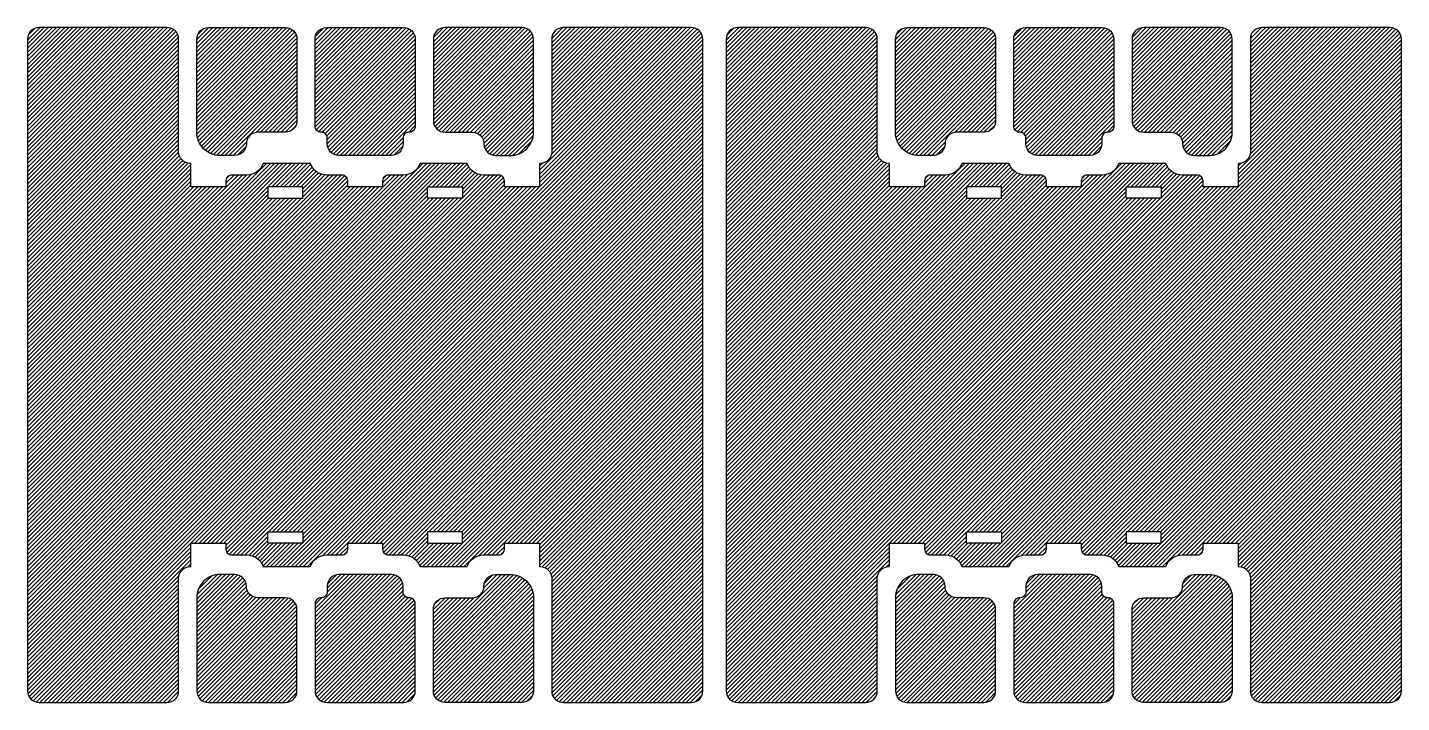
# Model space of a CAD drawing. Header units: inches. Extents: x 0 to 187, y 0 to 163.
# Drawn here: x 90.5 to 149.5, y 60.5 to 89.5 of the extents above; entities that cross this region are included whole.
import ezdxf

# ---------------------------------------------------------------- set-up
doc = ezdxf.new("R2010")
doc.units = ezdxf.units.IN
doc.header["$MEASUREMENT"] = 0
doc.layers.add('TC-etch-lines-chemical', color=1, linetype='Continuous')

msp = doc.modelspace()

# ---------------------------------------------------------------- hatches: boundary and pattern name
at = {"layer": 'TC-etch-lines-chemical'}
h = msp.add_hatch(dxfattribs=at)
h.set_pattern_fill('ANSI31', color=256, style=0)
h.set_pattern_definition([(45, (90, 60), (-0.08838835, 0.08838835), [])])
edge = h.paths.add_edge_path()
edge.add_arc((91, 61), 0.5, 180, 270)
edge.add_line((91, 60.5), (96.49, 60.5))
edge.add_arc((96.49, 61), 0.5, 270, 360)
edge.add_line((96.99, 61), (96.99, 65.839))
edge.add_arc((97.49, 65.839), 0.5, 90, 180, ccw=False)
edge.add_line((97.49, 66.339), (97.52, 66.339))
edge.add_line((97.52, 66.339), (97.52, 67.339))
edge.add_line((97.52, 67.339), (99.02, 67.339))
edge.add_line((99.02, 67.339), (99.02, 67.089))
edge.add_arc((99.27, 67.089), 0.25, 180.00003, 270.00011)
edge.add_line((99.27, 66.839), (99.92, 66.839))
edge.add_arc((99.92, 66.089), 0.75, 19.47122, 90, ccw=False)
edge.add_line((100.627, 66.339), (102.643, 66.339))
edge.add_arc((103.35, 66.089), 0.75, 90, 160.52878, ccw=False)
edge.add_line((103.35, 66.839), (104, 66.839))
edge.add_arc((104, 67.089), 0.25, 269.99989, 359.99997)
edge.add_line((104.25, 67.089), (104.25, 67.339))
edge.add_line((104.25, 67.339), (105.75, 67.339))
edge.add_line((105.75, 67.339), (105.75, 67.089))
edge.add_arc((106, 67.089), 0.25, 180.00001, 270.0001)
edge.add_line((106, 66.839), (106.65, 66.839))
edge.add_arc((106.65, 66.089), 0.75, 19.47119, 90.00004, ccw=False)
edge.add_line((107.357, 66.339), (109.373, 66.339))
edge.add_arc((110.08, 66.089), 0.75, 90, 160.52878, ccw=False)
edge.add_line((110.08, 66.839), (110.73, 66.839))
edge.add_arc((110.73, 67.089), 0.25, 269.99989, 359.99997)
edge.add_line((110.98, 67.089), (110.98, 67.339))
edge.add_line((110.98, 67.339), (112.48, 67.339))
edge.add_line((112.48, 67.339), (112.48, 66.339))
edge.add_line((112.48, 66.339), (112.51, 66.339))
edge.add_arc((112.51, 65.839), 0.5, 0, 90, ccw=False)
edge.add_line((113.01, 65.839), (113.01, 61))
edge.add_arc((113.51, 61), 0.5, 180, 270)
edge.add_line((113.51, 60.5), (119, 60.5))
edge.add_arc((119, 61), 0.5, 270, 360)
edge.add_line((119.5, 61), (119.5, 89))
edge.add_arc((119, 89), 0.5, 0, 90)
edge.add_line((119, 89.5), (113.51, 89.5))
edge.add_arc((113.51, 89), 0.5, 90, 180)
edge.add_line((113.01, 89), (113.01, 84.161))
edge.add_arc((112.51, 84.161), 0.5, 270, 360, ccw=False)
edge.add_line((112.51, 83.661), (112.48, 83.661))
edge.add_line((112.48, 83.661), (112.48, 82.661))
edge.add_line((112.48, 82.661), (110.98, 82.661))
edge.add_line((110.98, 82.661), (110.98, 82.911))
edge.add_arc((110.73, 82.911), 0.25, 0.00003, 90.00011)
edge.add_line((110.73, 83.161), (110.08, 83.161))
edge.add_arc((110.08, 83.911), 0.75, 199.47122, 270, ccw=False)
edge.add_line((109.373, 83.661), (107.357, 83.661))
edge.add_arc((106.65, 83.911), 0.75, 269.99996, 340.52881, ccw=False)
edge.add_line((106.65, 83.161), (106, 83.161))
edge.add_arc((106, 82.911), 0.25, 89.9999, 179.99999)
edge.add_line((105.75, 82.911), (105.75, 82.661))
edge.add_line((105.75, 82.661), (104.25, 82.661))
edge.add_line((104.25, 82.661), (104.25, 82.911))
edge.add_arc((104, 82.911), 0.25, 0.00003, 90.00011)
edge.add_line((104, 83.161), (103.35, 83.161))
edge.add_arc((103.35, 83.911), 0.75, 199.47122, 270, ccw=False)
edge.add_line((102.643, 83.661), (100.627, 83.661))
edge.add_arc((99.92, 83.911), 0.75, 270, 340.52878, ccw=False)
edge.add_line((99.92, 83.161), (99.27, 83.161))
edge.add_arc((99.27, 82.911), 0.25, 89.99989, 179.99997)
edge.add_line((99.02, 82.911), (99.02, 82.661))
edge.add_line((99.02, 82.661), (97.52, 82.661))
edge.add_line((97.52, 82.661), (97.52, 83.661))
edge.add_line((97.52, 83.661), (97.49, 83.661))
edge.add_arc((97.49, 84.161), 0.5, 180, 270, ccw=False)
edge.add_line((96.99, 84.161), (96.99, 89))
edge.add_arc((96.49, 89), 0.5, 0, 90)
edge.add_line((96.49, 89.5), (91, 89.5))
edge.add_arc((91, 89), 0.5, 90, 180)
edge.add_line((90.5, 89), (90.5, 61))
h.paths.add_polyline_path([(107.68, 82.661), (109.18, 82.661), (109.18, 82.161), (107.68, 82.161)], flags=16)
h.paths.add_polyline_path([(102.32, 82.661), (100.82, 82.661), (100.82, 82.161), (102.32, 82.161)], flags=16)
h.paths.add_polyline_path([(107.68, 67.339), (109.18, 67.339), (109.18, 67.839), (107.68, 67.839)], flags=16)
h.paths.add_polyline_path([(102.32, 67.339), (100.82, 67.339), (100.82, 67.839), (102.32, 67.839)], flags=16)
edge = h.paths.add_edge_path(flags=16)
edge.add_arc((98.27, 89), 0.5, 90, 180, ccw=False)
edge.add_line((98.27, 89.5), (101.57, 89.5))
edge.add_arc((101.57, 89), 0.5, 0.00006, 90, ccw=False)
edge.add_line((102.07, 89), (102.07, 85.5))
edge.add_arc((101.57, 85.5), 0.5, -90, 0.00006, ccw=False)
edge.add_line((101.57, 85), (100.399, 85))
edge.add_arc((100.399, 84.5), 0.5, 90, 180)
edge.add_arc((99.399, 84.5), 0.5, 270, 360, ccw=False)
edge.add_line((99.399, 84), (98.77, 84))
edge.add_arc((98.77, 85), 1, 180, 270, ccw=False)
edge.add_line((97.77, 85), (97.77, 89))
edge = h.paths.add_edge_path(flags=16)
edge.add_arc((111.73, 89), 0.5, 360, 450)
edge.add_line((111.73, 89.5), (108.43, 89.5))
edge.add_arc((108.43, 89), 0.5, 90, 179.99994)
edge.add_line((107.93, 89), (107.93, 85.5))
edge.add_arc((108.43, 85.5), 0.5, 179.99994, 270)
edge.add_line((108.43, 85), (109.601, 85))
edge.add_arc((109.601, 84.5), 0.5, 0, 90, ccw=False)
edge.add_arc((110.601, 84.5), 0.5, 180, 270)
edge.add_line((110.601, 84), (111.23, 84))
edge.add_arc((111.23, 85), 1, 270, 360)
edge.add_line((112.23, 85), (112.23, 89))
edge = h.paths.add_edge_path(flags=16)
edge.add_arc((98.27, 61), 0.5, 180, 270)
edge.add_line((98.27, 60.5), (101.57, 60.5))
edge.add_arc((101.57, 61), 0.5, 270, 359.99994)
edge.add_line((102.07, 61), (102.07, 64.5))
edge.add_arc((101.57, 64.5), 0.5, 359.99994, 450)
edge.add_line((101.57, 65), (100.399, 65))
edge.add_arc((100.399, 65.5), 0.5, 180, 270, ccw=False)
edge.add_arc((99.399, 65.5), 0.5, 0, 90)
edge.add_line((99.399, 66), (98.77, 66))
edge.add_arc((98.77, 65), 1, 90, 180)
edge.add_line((97.77, 65), (97.77, 61))
edge = h.paths.add_edge_path(flags=16)
edge.add_arc((111.73, 61), 0.5, -90, 0, ccw=False)
edge.add_line((111.73, 60.5), (108.43, 60.5))
edge.add_arc((108.43, 61), 0.5, 180.00006, 270, ccw=False)
edge.add_line((107.93, 61), (107.93, 64.5))
edge.add_arc((108.43, 64.5), 0.5, 90, 180.00006, ccw=False)
edge.add_line((108.43, 65), (109.601, 65))
edge.add_arc((109.601, 65.5), 0.5, 270, 360)
edge.add_arc((110.601, 65.5), 0.5, 90, 180, ccw=False)
edge.add_line((110.601, 66), (111.23, 66))
edge.add_arc((111.23, 65), 1, 0, 90, ccw=False)
edge.add_line((112.23, 65), (112.23, 61))
edge = h.paths.add_edge_path(flags=16)
edge.add_line((103.121, 85), (103.1, 85))
edge.add_arc((103.1, 85.25), 0.25, 180, 270, ccw=False)
edge.add_line((102.85, 85.25), (102.85, 89))
edge.add_arc((103.35, 89), 0.5, 90, 180, ccw=False)
edge.add_line((103.35, 89.5), (106.65, 89.5))
edge.add_arc((106.65, 89), 0.5, 0.00006, 90, ccw=False)
edge.add_line((107.15, 89), (107.15, 85.25))
edge.add_arc((106.9, 85.25), 0.25, -90, 0.00006, ccw=False)
edge.add_line((106.9, 85), (106.879, 85))
edge.add_arc((106.879, 84.75), 0.25, 90, 180)
edge.add_line((106.629, 84.75), (106.629, 84.5))
edge.add_arc((106.129, 84.5), 0.5, 270, 360, ccw=False)
edge.add_line((106.129, 84), (103.871, 84))
edge.add_arc((103.871, 84.5), 0.5, 180, 270, ccw=False)
edge.add_line((103.371, 84.5), (103.371, 84.75))
edge.add_arc((103.121, 84.75), 0.25, 0, 90)
edge = h.paths.add_edge_path(flags=16)
edge.add_line((103.121, 65), (103.1, 65))
edge.add_arc((103.1, 64.75), 0.25, 90, 180)
edge.add_line((102.85, 64.75), (102.85, 61))
edge.add_arc((103.35, 61), 0.5, 180, 270)
edge.add_line((103.35, 60.5), (106.65, 60.5))
edge.add_arc((106.65, 61), 0.5, 270, 359.99994)
edge.add_line((107.15, 61), (107.15, 64.75))
edge.add_arc((106.9, 64.75), 0.25, 359.99994, 450)
edge.add_line((106.9, 65), (106.879, 65))
edge.add_arc((106.879, 65.25), 0.25, 180, 270, ccw=False)
edge.add_line((106.629, 65.25), (106.629, 65.5))
edge.add_arc((106.129, 65.5), 0.5, 0, 90)
edge.add_line((106.129, 66), (103.871, 66))
edge.add_arc((103.871, 65.5), 0.5, 90, 180)
edge.add_line((103.371, 65.5), (103.371, 65.25))
edge.add_arc((103.121, 65.25), 0.25, 270, 360, ccw=False)
h = msp.add_hatch(dxfattribs=at)
h.set_pattern_fill('ANSI31', color=256, style=0)
h.set_pattern_definition([(45, (120, 60), (-0.08838835, 0.08838835), [])])
edge = h.paths.add_edge_path()
edge.add_arc((121, 61), 0.5, 180, 270)
edge.add_line((121, 60.5), (126.49, 60.5))
edge.add_arc((126.49, 61), 0.5, 270, 360)
edge.add_line((126.99, 61), (126.99, 65.839))
edge.add_arc((127.49, 65.839), 0.5, 90, 180, ccw=False)
edge.add_line((127.49, 66.339), (127.52, 66.339))
edge.add_line((127.52, 66.339), (127.52, 67.339))
edge.add_line((127.52, 67.339), (129.02, 67.339))
edge.add_line((129.02, 67.339), (129.02, 67.089))
edge.add_arc((129.27, 67.089), 0.25, 180.00003, 270.00011)
edge.add_line((129.27, 66.839), (129.92, 66.839))
edge.add_arc((129.92, 66.089), 0.75, 19.47122, 90, ccw=False)
edge.add_line((130.627, 66.339), (132.643, 66.339))
edge.add_arc((133.35, 66.089), 0.75, 90, 160.52878, ccw=False)
edge.add_line((133.35, 66.839), (134, 66.839))
edge.add_arc((134, 67.089), 0.25, 269.99989, 359.99997)
edge.add_line((134.25, 67.089), (134.25, 67.339))
edge.add_line((134.25, 67.339), (135.75, 67.339))
edge.add_line((135.75, 67.339), (135.75, 67.089))
edge.add_arc((136, 67.089), 0.25, 180.00001, 270.0001)
edge.add_line((136, 66.839), (136.65, 66.839))
edge.add_arc((136.65, 66.089), 0.75, 19.47119, 90.00004, ccw=False)
edge.add_line((137.357, 66.339), (139.373, 66.339))
edge.add_arc((140.08, 66.089), 0.75, 90, 160.52878, ccw=False)
edge.add_line((140.08, 66.839), (140.73, 66.839))
edge.add_arc((140.73, 67.089), 0.25, 269.99989, 359.99997)
edge.add_line((140.98, 67.089), (140.98, 67.339))
edge.add_line((140.98, 67.339), (142.48, 67.339))
edge.add_line((142.48, 67.339), (142.48, 66.339))
edge.add_line((142.48, 66.339), (142.51, 66.339))
edge.add_arc((142.51, 65.839), 0.5, 0, 90, ccw=False)
edge.add_line((143.01, 65.839), (143.01, 61))
edge.add_arc((143.51, 61), 0.5, 180, 270)
edge.add_line((143.51, 60.5), (149, 60.5))
edge.add_arc((149, 61), 0.5, 270, 360)
edge.add_line((149.5, 61), (149.5, 89))
edge.add_arc((149, 89), 0.5, 0, 90)
edge.add_line((149, 89.5), (143.51, 89.5))
edge.add_arc((143.51, 89), 0.5, 90, 180)
edge.add_line((143.01, 89), (143.01, 84.161))
edge.add_arc((142.51, 84.161), 0.5, 270, 360, ccw=False)
edge.add_line((142.51, 83.661), (142.48, 83.661))
edge.add_line((142.48, 83.661), (142.48, 82.661))
edge.add_line((142.48, 82.661), (140.98, 82.661))
edge.add_line((140.98, 82.661), (140.98, 82.911))
edge.add_arc((140.73, 82.911), 0.25, 0.00003, 90.00011)
edge.add_line((140.73, 83.161), (140.08, 83.161))
edge.add_arc((140.08, 83.911), 0.75, 199.47122, 270, ccw=False)
edge.add_line((139.373, 83.661), (137.357, 83.661))
edge.add_arc((136.65, 83.911), 0.75, 269.99996, 340.52881, ccw=False)
edge.add_line((136.65, 83.161), (136, 83.161))
edge.add_arc((136, 82.911), 0.25, 89.9999, 179.99999)
edge.add_line((135.75, 82.911), (135.75, 82.661))
edge.add_line((135.75, 82.661), (134.25, 82.661))
edge.add_line((134.25, 82.661), (134.25, 82.911))
edge.add_arc((134, 82.911), 0.25, 0.00003, 90.00011)
edge.add_line((134, 83.161), (133.35, 83.161))
edge.add_arc((133.35, 83.911), 0.75, 199.47122, 270, ccw=False)
edge.add_line((132.643, 83.661), (130.627, 83.661))
edge.add_arc((129.92, 83.911), 0.75, 270, 340.52878, ccw=False)
edge.add_line((129.92, 83.161), (129.27, 83.161))
edge.add_arc((129.27, 82.911), 0.25, 89.99989, 179.99997)
edge.add_line((129.02, 82.911), (129.02, 82.661))
edge.add_line((129.02, 82.661), (127.52, 82.661))
edge.add_line((127.52, 82.661), (127.52, 83.661))
edge.add_line((127.52, 83.661), (127.49, 83.661))
edge.add_arc((127.49, 84.161), 0.5, 180, 270, ccw=False)
edge.add_line((126.99, 84.161), (126.99, 89))
edge.add_arc((126.49, 89), 0.5, 0, 90)
edge.add_line((126.49, 89.5), (121, 89.5))
edge.add_arc((121, 89), 0.5, 90, 180)
edge.add_line((120.5, 89), (120.5, 61))
h.paths.add_polyline_path([(137.68, 82.661), (139.18, 82.661), (139.18, 82.161), (137.68, 82.161)], flags=16)
h.paths.add_polyline_path([(132.32, 82.661), (130.82, 82.661), (130.82, 82.161), (132.32, 82.161)], flags=16)
h.paths.add_polyline_path([(137.68, 67.339), (139.18, 67.339), (139.18, 67.839), (137.68, 67.839)], flags=16)
h.paths.add_polyline_path([(132.32, 67.339), (130.82, 67.339), (130.82, 67.839), (132.32, 67.839)], flags=16)
edge = h.paths.add_edge_path(flags=16)
edge.add_arc((128.27, 89), 0.5, 90, 180, ccw=False)
edge.add_line((128.27, 89.5), (131.57, 89.5))
edge.add_arc((131.57, 89), 0.5, 0.00006, 90, ccw=False)
edge.add_line((132.07, 89), (132.07, 85.5))
edge.add_arc((131.57, 85.5), 0.5, -90, 0.00006, ccw=False)
edge.add_line((131.57, 85), (130.399, 85))
edge.add_arc((130.399, 84.5), 0.5, 90, 180)
edge.add_arc((129.399, 84.5), 0.5, 270, 360, ccw=False)
edge.add_line((129.399, 84), (128.77, 84))
edge.add_arc((128.77, 85), 1, 180, 270, ccw=False)
edge.add_line((127.77, 85), (127.77, 89))
edge = h.paths.add_edge_path(flags=16)
edge.add_arc((141.73, 89), 0.5, 360, 450)
edge.add_line((141.73, 89.5), (138.43, 89.5))
edge.add_arc((138.43, 89), 0.5, 90, 179.99994)
edge.add_line((137.93, 89), (137.93, 85.5))
edge.add_arc((138.43, 85.5), 0.5, 179.99994, 270)
edge.add_line((138.43, 85), (139.601, 85))
edge.add_arc((139.601, 84.5), 0.5, 0, 90, ccw=False)
edge.add_arc((140.601, 84.5), 0.5, 180, 270)
edge.add_line((140.601, 84), (141.23, 84))
edge.add_arc((141.23, 85), 1, 270, 360)
edge.add_line((142.23, 85), (142.23, 89))
edge = h.paths.add_edge_path(flags=16)
edge.add_arc((128.27, 61), 0.5, 180, 270)
edge.add_line((128.27, 60.5), (131.57, 60.5))
edge.add_arc((131.57, 61), 0.5, 270, 359.99994)
edge.add_line((132.07, 61), (132.07, 64.5))
edge.add_arc((131.57, 64.5), 0.5, 359.99994, 450)
edge.add_line((131.57, 65), (130.399, 65))
edge.add_arc((130.399, 65.5), 0.5, 180, 270, ccw=False)
edge.add_arc((129.399, 65.5), 0.5, 0, 90)
edge.add_line((129.399, 66), (128.77, 66))
edge.add_arc((128.77, 65), 1, 90, 180)
edge.add_line((127.77, 65), (127.77, 61))
edge = h.paths.add_edge_path(flags=16)
edge.add_arc((141.73, 61), 0.5, -90, 0, ccw=False)
edge.add_line((141.73, 60.5), (138.43, 60.5))
edge.add_arc((138.43, 61), 0.5, 180.00006, 270, ccw=False)
edge.add_line((137.93, 61), (137.93, 64.5))
edge.add_arc((138.43, 64.5), 0.5, 90, 180.00006, ccw=False)
edge.add_line((138.43, 65), (139.601, 65))
edge.add_arc((139.601, 65.5), 0.5, 270, 360)
edge.add_arc((140.601, 65.5), 0.5, 90, 180, ccw=False)
edge.add_line((140.601, 66), (141.23, 66))
edge.add_arc((141.23, 65), 1, 0, 90, ccw=False)
edge.add_line((142.23, 65), (142.23, 61))
edge = h.paths.add_edge_path(flags=16)
edge.add_line((133.121, 85), (133.1, 85))
edge.add_arc((133.1, 85.25), 0.25, 180, 270, ccw=False)
edge.add_line((132.85, 85.25), (132.85, 89))
edge.add_arc((133.35, 89), 0.5, 90, 180, ccw=False)
edge.add_line((133.35, 89.5), (136.65, 89.5))
edge.add_arc((136.65, 89), 0.5, 0.00006, 90, ccw=False)
edge.add_line((137.15, 89), (137.15, 85.25))
edge.add_arc((136.9, 85.25), 0.25, -90, 0.00006, ccw=False)
edge.add_line((136.9, 85), (136.879, 85))
edge.add_arc((136.879, 84.75), 0.25, 90, 180)
edge.add_line((136.629, 84.75), (136.629, 84.5))
edge.add_arc((136.129, 84.5), 0.5, 270, 360, ccw=False)
edge.add_line((136.129, 84), (133.871, 84))
edge.add_arc((133.871, 84.5), 0.5, 180, 270, ccw=False)
edge.add_line((133.371, 84.5), (133.371, 84.75))
edge.add_arc((133.121, 84.75), 0.25, 0, 90)
edge = h.paths.add_edge_path(flags=16)
edge.add_line((133.121, 65), (133.1, 65))
edge.add_arc((133.1, 64.75), 0.25, 90, 180)
edge.add_line((132.85, 64.75), (132.85, 61))
edge.add_arc((133.35, 61), 0.5, 180, 270)
edge.add_line((133.35, 60.5), (136.65, 60.5))
edge.add_arc((136.65, 61), 0.5, 270, 359.99994)
edge.add_line((137.15, 61), (137.15, 64.75))
edge.add_arc((136.9, 64.75), 0.25, 359.99994, 450)
edge.add_line((136.9, 65), (136.879, 65))
edge.add_arc((136.879, 65.25), 0.25, 180, 270, ccw=False)
edge.add_line((136.629, 65.25), (136.629, 65.5))
edge.add_arc((136.129, 65.5), 0.5, 0, 90)
edge.add_line((136.129, 66), (133.871, 66))
edge.add_arc((133.871, 65.5), 0.5, 90, 180)
edge.add_line((133.371, 65.5), (133.371, 65.25))
edge.add_arc((133.121, 65.25), 0.25, 270, 360, ccw=False)

# ---------------------------------------------------------------- linework, layer by layer
for points in [[(90.5, 61, 0.414214), (91, 60.5), (96.49, 60.5, 0.414214), (96.99, 61), (96.99, 65.839, -0.414214), (97.49, 66.339), (97.52, 66.339), (97.52, 67.339), (99.02, 67.339), (99.02, 67.089, 0.414214), (99.27, 66.839), (99.92, 66.839, -0.317837), (100.627, 66.339), (102.643, 66.339, -0.317837), (103.35, 66.839), (104, 66.839, 0.414214), (104.25, 67.089), (104.25, 67.339), (105.75, 67.339), (105.75, 67.089, 0.414214), (106, 66.839), (106.65, 66.839, -0.317838), (107.357, 66.339), (109.373, 66.339, -0.317837), (110.08, 66.839), (110.73, 66.839, 0.414214), (110.98, 67.089), (110.98, 67.339), (112.48, 67.339), (112.48, 66.339), (112.51, 66.339, -0.414214), (113.01, 65.839), (113.01, 61, 0.414214), (113.51, 60.5), (119, 60.5, 0.414214), (119.5, 61), (119.5, 89, 0.414214), (119, 89.5), (113.51, 89.5, 0.414214), (113.01, 89), (113.01, 84.161, -0.414214), (112.51, 83.661), (112.48, 83.661), (112.48, 82.661), (110.98, 82.661), (110.98, 82.911, 0.414214), (110.73, 83.161), (110.08, 83.161, -0.317837), (109.373, 83.661), (107.357, 83.661, -0.317838), (106.65, 83.161), (106, 83.161, 0.414214), (105.75, 82.911), (105.75, 82.661), (104.25, 82.661), (104.25, 82.911, 0.414214), (104, 83.161), (103.35, 83.161, -0.317837), (102.643, 83.661), (100.627, 83.661, -0.317837), (99.92, 83.161), (99.27, 83.161, 0.414214), (99.02, 82.911), (99.02, 82.661), (97.52, 82.661), (97.52, 83.661), (97.49, 83.661, -0.414214), (96.99, 84.161), (96.99, 89, 0.414214), (96.49, 89.5), (91, 89.5, 0.414214), (90.5, 89)], [(97.77, 89, -0.414214), (98.27, 89.5), (101.57, 89.5, -0.414213), (102.07, 89), (102.07, 85.5, -0.414214), (101.57, 85), (100.399, 85, 0.414214), (99.899, 84.5, -0.414214), (99.399, 84), (98.77, 84, -0.414214), (97.77, 85)], [(103.121, 85), (103.1, 85, -0.414214), (102.85, 85.25), (102.85, 89, -0.414214), (103.35, 89.5), (106.65, 89.5, -0.414213), (107.15, 89), (107.15, 85.25, -0.414214), (106.9, 85), (106.879, 85, 0.414214), (106.629, 84.75), (106.629, 84.5, -0.414214), (106.129, 84), (103.871, 84, -0.414214), (103.371, 84.5), (103.371, 84.75, 0.414214)], [(112.23, 89, 0.414214), (111.73, 89.5), (108.43, 89.5, 0.414213), (107.93, 89), (107.93, 85.5, 0.414214), (108.43, 85), (109.601, 85, -0.414214), (110.101, 84.5, 0.414214), (110.601, 84), (111.23, 84, 0.414214), (112.23, 85)], [(120.5, 61, 0.414214), (121, 60.5), (126.49, 60.5, 0.414214), (126.99, 61), (126.99, 65.839, -0.414214), (127.49, 66.339), (127.52, 66.339), (127.52, 67.339), (129.02, 67.339), (129.02, 67.089, 0.414214), (129.27, 66.839), (129.92, 66.839, -0.317837), (130.627, 66.339), (132.643, 66.339, -0.317837), (133.35, 66.839), (134, 66.839, 0.414214), (134.25, 67.089), (134.25, 67.339), (135.75, 67.339), (135.75, 67.089, 0.414214), (136, 66.839), (136.65, 66.839, -0.317838), (137.357, 66.339), (139.373, 66.339, -0.317837), (140.08, 66.839), (140.73, 66.839, 0.414214), (140.98, 67.089), (140.98, 67.339), (142.48, 67.339), (142.48, 66.339), (142.51, 66.339, -0.414214), (143.01, 65.839), (143.01, 61, 0.414214), (143.51, 60.5), (149, 60.5, 0.414214), (149.5, 61), (149.5, 89, 0.414214), (149, 89.5), (143.51, 89.5, 0.414214), (143.01, 89), (143.01, 84.161, -0.414214), (142.51, 83.661), (142.48, 83.661), (142.48, 82.661), (140.98, 82.661), (140.98, 82.911, 0.414214), (140.73, 83.161), (140.08, 83.161, -0.317837), (139.373, 83.661), (137.357, 83.661, -0.317838), (136.65, 83.161), (136, 83.161, 0.414214), (135.75, 82.911), (135.75, 82.661), (134.25, 82.661), (134.25, 82.911, 0.414214), (134, 83.161), (133.35, 83.161, -0.317837), (132.643, 83.661), (130.627, 83.661, -0.317837), (129.92, 83.161), (129.27, 83.161, 0.414214), (129.02, 82.911), (129.02, 82.661), (127.52, 82.661), (127.52, 83.661), (127.49, 83.661, -0.414214), (126.99, 84.161), (126.99, 89, 0.414214), (126.49, 89.5), (121, 89.5, 0.414214), (120.5, 89)], [(127.77, 89, -0.414214), (128.27, 89.5), (131.57, 89.5, -0.414213), (132.07, 89), (132.07, 85.5, -0.414214), (131.57, 85), (130.399, 85, 0.414214), (129.899, 84.5, -0.414214), (129.399, 84), (128.77, 84, -0.414214), (127.77, 85)], [(133.121, 85), (133.1, 85, -0.414214), (132.85, 85.25), (132.85, 89, -0.414214), (133.35, 89.5), (136.65, 89.5, -0.414213), (137.15, 89), (137.15, 85.25, -0.414214), (136.9, 85), (136.879, 85, 0.414214), (136.629, 84.75), (136.629, 84.5, -0.414214), (136.129, 84), (133.871, 84, -0.414214), (133.371, 84.5), (133.371, 84.75, 0.414214)], [(142.23, 89, 0.414214), (141.73, 89.5), (138.43, 89.5, 0.414213), (137.93, 89), (137.93, 85.5, 0.414214), (138.43, 85), (139.601, 85, -0.414214), (140.101, 84.5, 0.414214), (140.601, 84), (141.23, 84, 0.414214), (142.23, 85)], [(97.77, 61, 0.414214), (98.27, 60.5), (101.57, 60.5, 0.414213), (102.07, 61), (102.07, 64.5, 0.414214), (101.57, 65), (100.399, 65, -0.414214), (99.899, 65.5, 0.414214), (99.399, 66), (98.77, 66, 0.414214), (97.77, 65)], [(103.121, 65), (103.1, 65, 0.414214), (102.85, 64.75), (102.85, 61, 0.414214), (103.35, 60.5), (106.65, 60.5, 0.414213), (107.15, 61), (107.15, 64.75, 0.414214), (106.9, 65), (106.879, 65, -0.414214), (106.629, 65.25), (106.629, 65.5, 0.414214), (106.129, 66), (103.871, 66, 0.414214), (103.371, 65.5), (103.371, 65.25, -0.414214)], [(112.23, 61, -0.414214), (111.73, 60.5), (108.43, 60.5, -0.414213), (107.93, 61), (107.93, 64.5, -0.414214), (108.43, 65), (109.601, 65, 0.414214), (110.101, 65.5, -0.414214), (110.601, 66), (111.23, 66, -0.414214), (112.23, 65)], [(127.77, 61, 0.414214), (128.27, 60.5), (131.57, 60.5, 0.414213), (132.07, 61), (132.07, 64.5, 0.414214), (131.57, 65), (130.399, 65, -0.414214), (129.899, 65.5, 0.414214), (129.399, 66), (128.77, 66, 0.414214), (127.77, 65)], [(133.121, 65), (133.1, 65, 0.414214), (132.85, 64.75), (132.85, 61, 0.414214), (133.35, 60.5), (136.65, 60.5, 0.414213), (137.15, 61), (137.15, 64.75, 0.414214), (136.9, 65), (136.879, 65, -0.414214), (136.629, 65.25), (136.629, 65.5, 0.414214), (136.129, 66), (133.871, 66, 0.414214), (133.371, 65.5), (133.371, 65.25, -0.414214)], [(142.23, 61, -0.414214), (141.73, 60.5), (138.43, 60.5, -0.414213), (137.93, 61), (137.93, 64.5, -0.414214), (138.43, 65), (139.601, 65, 0.414214), (140.101, 65.5, -0.414214), (140.601, 66), (141.23, 66, -0.414214), (142.23, 65)]]:
    msp.add_lwpolyline(points, format="xyb", close=True, dxfattribs=at)
for points in [[(102.32, 82.661), (100.82, 82.661), (100.82, 82.161), (102.32, 82.161)], [(107.68, 82.661), (109.18, 82.661), (109.18, 82.161), (107.68, 82.161)], [(132.32, 82.661), (130.82, 82.661), (130.82, 82.161), (132.32, 82.161)], [(137.68, 82.661), (139.18, 82.661), (139.18, 82.161), (137.68, 82.161)], [(102.32, 67.339), (100.82, 67.339), (100.82, 67.839), (102.32, 67.839)], [(107.68, 67.339), (109.18, 67.339), (109.18, 67.839), (107.68, 67.839)], [(132.32, 67.339), (130.82, 67.339), (130.82, 67.839), (132.32, 67.839)], [(137.68, 67.339), (139.18, 67.339), (139.18, 67.839), (137.68, 67.839)]]:
    msp.add_lwpolyline(points, close=True, dxfattribs=at)

doc.saveas('drawing.dxf')
